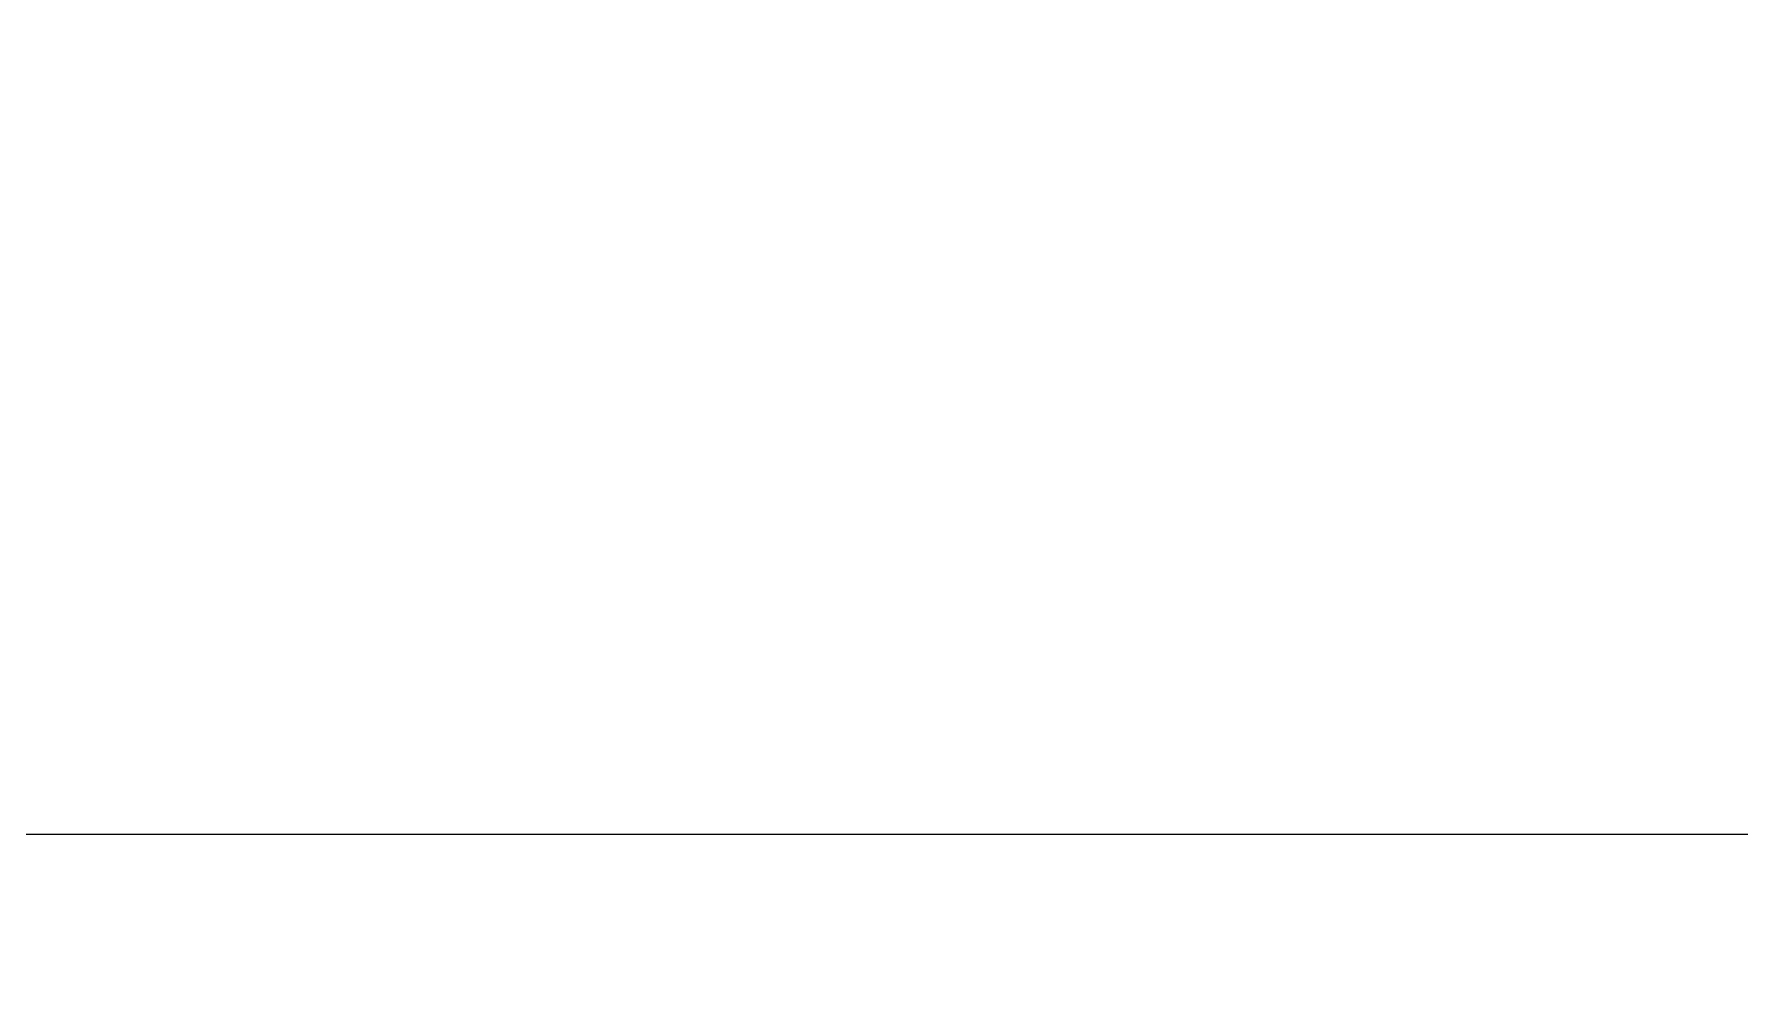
# Model space of a CAD drawing. Header units: millimetres. Extents: x 0 to 586, y 0 to 414.
# Drawn here: x 568.852 to 572.486, y 98.309 to 100.313 of the extents above; entities that cross this region are included whole.
import ezdxf

# ---------------------------------------------------------------- set-up
doc = ezdxf.new("R2010")
doc.units = ezdxf.units.MM

msp = doc.modelspace()

# ---------------------------------------------------------------- hatches: boundary and pattern name
h = msp.add_hatch(color=0)
h.dxf.hatch_style = 2
h.paths.add_polyline_path([(572.470139, 98.322694), (572.470139, 101.741111)])
h = msp.add_hatch(color=0)
h.dxf.hatch_style = 2
h.paths.add_polyline_path([(572.470139, 98.322694), (572.470139, 101.741111)])
h = msp.add_hatch(color=0)
h.dxf.hatch_style = 2
h.paths.add_polyline_path([(572.477194, 98.32975), (572.477194, 101.744639)])
h = msp.add_hatch(color=0)
h.dxf.hatch_style = 2
h.paths.add_polyline_path([(572.389, 98.315639), (572.389, 101.723472)])
h = msp.add_hatch(color=0)
h.dxf.hatch_style = 2
h.paths.add_polyline_path([(572.392528, 98.308583), (572.392528, 101.723472)])
h = msp.add_hatch(color=0)
h.dxf.hatch_style = 2
h.paths.add_polyline_path([(569.221056, 99.278722), (569.221056, 101.310722)])
h = msp.add_hatch(color=0)
h.dxf.hatch_style = 2
h.paths.add_polyline_path([(569.224583, 99.278722), (569.224583, 101.310722)])
h = msp.add_hatch(color=0)
h.dxf.hatch_style = 2
h.paths.add_polyline_path([(569.224583, 99.278722), (569.224583, 101.310722)])
h = msp.add_hatch(color=0)
h.dxf.hatch_style = 2
h.paths.add_polyline_path([(569.228111, 99.285778), (569.228111, 101.310722)])
h = msp.add_hatch(color=0)
h.dxf.hatch_style = 2
h.paths.add_polyline_path([(569.228111, 99.285778), (569.228111, 100.919139)])
h = msp.add_hatch(color=0)
h.dxf.hatch_style = 2
h.paths.add_polyline_path([(569.231639, 99.292833), (569.231639, 100.919139)])
h = msp.add_hatch(color=0)
h.dxf.hatch_style = 2
h.paths.add_polyline_path([(569.252806, 99.349278), (569.252806, 100.919139)])
h = msp.add_hatch(color=0)
h.dxf.hatch_style = 2
h.paths.add_polyline_path([(569.252806, 99.352806), (569.252806, 100.919139)])
h = msp.add_hatch(color=0)
h.dxf.hatch_style = 2
h.paths.add_polyline_path([(569.298667, 99.479806), (569.298667, 100.382917)])
h = msp.add_hatch(color=0)
h.dxf.hatch_style = 2
h.paths.add_polyline_path([(572.364306, 99.797306), (572.364306, 100.3935)])
h = msp.add_hatch(color=0)
h.dxf.hatch_style = 2
h.paths.add_polyline_path([(572.364306, 99.800833), (572.364306, 100.389972)])
h = msp.add_hatch(color=0)
h.dxf.hatch_style = 2
h.paths.add_polyline_path([(569.051722, 99.278722), (569.051722, 99.839639)])
h = msp.add_hatch(color=0)
h.dxf.hatch_style = 2
h.paths.add_polyline_path([(569.051722, 99.278722), (569.051722, 99.839639)])
h = msp.add_hatch(color=0)
h.dxf.hatch_style = 2
h.paths.add_polyline_path([(569.051722, 99.278722), (569.051722, 99.839639)])
h = msp.add_hatch(color=0)
h.dxf.hatch_style = 2
h.paths.add_polyline_path([(568.857694, 99.433944), (568.857694, 99.596222)])
h = msp.add_hatch(color=0)
h.dxf.hatch_style = 2
h.paths.add_polyline_path([(568.861222, 99.433944), (568.861222, 99.592694)])
h = msp.add_hatch(color=0)
h.dxf.hatch_style = 2
h.paths.add_polyline_path([(568.935306, 99.419833), (568.935306, 99.550361)])
h = msp.add_hatch(color=0)
h.dxf.hatch_style = 2
h.paths.add_polyline_path([(568.942361, 99.419833), (568.942361, 99.546833)])
h = msp.add_hatch(color=0)
h.dxf.hatch_style = 2
h.paths.add_polyline_path([(568.942361, 99.419833), (568.942361, 99.546833)])
h = msp.add_hatch(color=0)
h.dxf.hatch_style = 2
h.paths.add_polyline_path([(568.949417, 99.419833), (568.949417, 99.546833)])
h = msp.add_hatch(color=0)
h.dxf.hatch_style = 2
h.paths.add_polyline_path([(568.998806, 99.398667), (568.998806, 99.546833)])
h = msp.add_hatch(color=0)
h.dxf.hatch_style = 2
h.paths.add_polyline_path([(568.998806, 99.398667), (568.998806, 99.546833)])
h = msp.add_hatch(color=0)
h.dxf.hatch_style = 2
h.paths.add_polyline_path([(568.998806, 99.398667), (568.998806, 99.546833)])
h = msp.add_hatch(color=0)
h.dxf.hatch_style = 2
h.paths.add_polyline_path([(569.051722, 99.278722), (569.051722, 99.546833)])
h = msp.add_hatch(color=0)
h.dxf.hatch_style = 2
h.paths.add_polyline_path([(569.051722, 99.278722), (569.051722, 99.546833)])
h = msp.add_hatch(color=0)
h.dxf.hatch_style = 2
h.paths.add_polyline_path([(572.364306, 98.664889), (572.364306, 99.112917)])
h = msp.add_hatch(color=0)
h.dxf.hatch_style = 2
h.paths.add_polyline_path([(572.364306, 98.664889), (572.364306, 99.109389)])

# ---------------------------------------------------------------- linework, layer by layer
at = {"color": 0, "lineweight": 0}
msp.add_lwpolyline([(541.390417, 98.608444), (575.772139, 98.608444)], dxfattribs=at)

doc.saveas('drawing.dxf')
